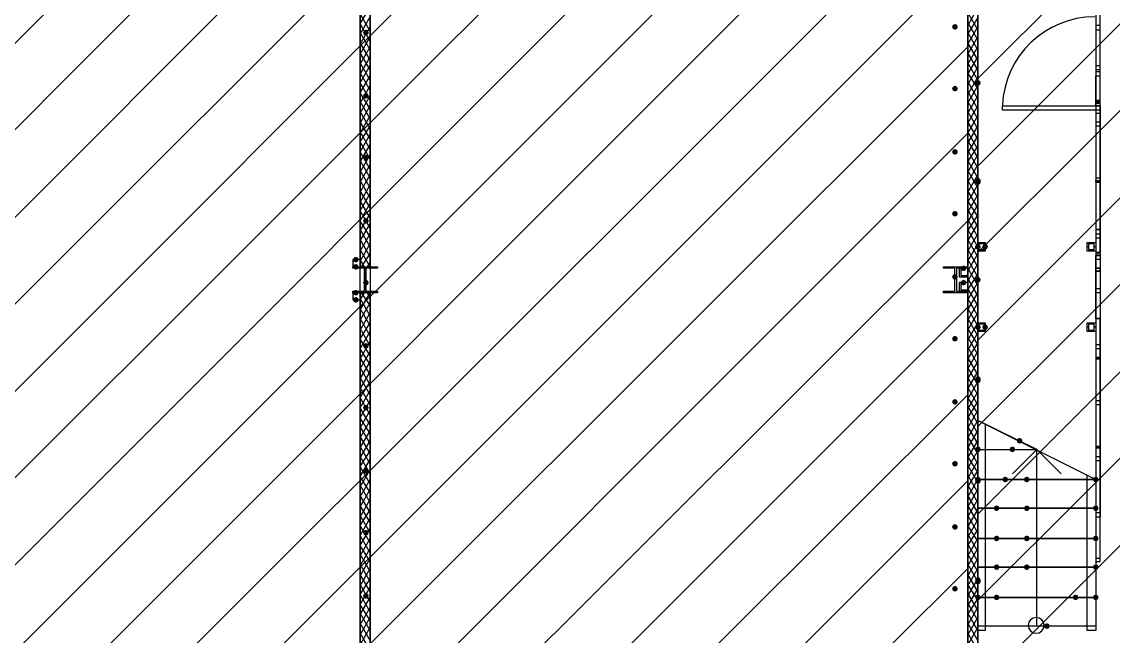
# Model space of a CAD drawing. Header units: millimetres. Extents: x 0 to 420, y 0 to 297.
# Drawn here: x 211.86 to 244.02, y 125.69 to 143.79 of the extents above; entities that cross this region are included whole.
import ezdxf

# ---------------------------------------------------------------- set-up
doc = ezdxf.new("R2010")
doc.units = ezdxf.units.MM
doc.layers.get('0').update_dxf_attribs({"linetype": 'CONTINUOUS'})

msp = doc.modelspace()

# ---------------------------------------------------------------- hatches: boundary and pattern name
at = {"true_color": 0x000007}
h = msp.add_hatch(color=0, dxfattribs=at)
h.paths.add_polyline_path([(240.03, 153.585333), (240.03, 136.186333)], flags=0)
h.paths.add_polyline_path([(240.03, 136.186333), (240.03, 153.585333)], flags=0)
for points in [[(222.080667, 143.467667), (222.055796, 143.407871), (221.996, 143.383), (221.936204, 143.407871), (221.911333, 143.467667), (221.936204, 143.527462), (221.996, 143.552333), (222.055796, 143.527463)], [(239.437333, 143.637), (239.412463, 143.577204), (239.352667, 143.552333), (239.292871, 143.577204), (239.268, 143.637), (239.292871, 143.696796), (239.352667, 143.721667), (239.412462, 143.696796)], [(239.437333, 141.816667), (239.412463, 141.756871), (239.352667, 141.732), (239.292871, 141.756871), (239.268, 141.816667), (239.292871, 141.876462), (239.352667, 141.901333), (239.412462, 141.876463)], [(222.080667, 141.605), (222.055796, 141.545204), (221.996, 141.520333), (221.936204, 141.545204), (221.911333, 141.605), (221.936204, 141.664796), (221.996, 141.689667), (222.055796, 141.664796)], [(239.437333, 139.954), (239.412463, 139.894204), (239.352667, 139.869333), (239.292871, 139.894204), (239.268, 139.954), (239.292871, 140.013796), (239.352667, 140.038667), (239.412462, 140.013796)], [(222.080667, 139.784667), (222.055796, 139.724871), (221.996, 139.7), (221.936204, 139.724871), (221.911333, 139.784667), (221.936204, 139.844462), (221.996, 139.869333), (222.055796, 139.844463)], [(222.080667, 137.922), (222.055796, 137.862204), (221.996, 137.837333), (221.936204, 137.862204), (221.911333, 137.922), (221.936204, 137.981796), (221.996, 138.006667), (222.055796, 137.981796)], [(239.437333, 138.133667), (239.412463, 138.073871), (239.352667, 138.049), (239.292871, 138.073871), (239.268, 138.133667), (239.292871, 138.193462), (239.352667, 138.218333), (239.412462, 138.193463)], [(240.114667, 137.16), (240.089796, 137.100204), (240.03, 137.075333), (239.970204, 137.100204), (239.945333, 137.16), (239.970204, 137.219796), (240.03, 137.244667), (240.089796, 137.219796)], [(240.326333, 137.16), (240.301462, 137.100204), (240.241667, 137.075333), (240.181871, 137.100204), (240.157, 137.16), (240.181871, 137.219796), (240.241667, 137.244667), (240.301462, 137.219796)], [(221.784333, 136.779), (221.759462, 136.719204), (221.699667, 136.694333), (221.639871, 136.719204), (221.615, 136.779), (221.639871, 136.838796), (221.699667, 136.863667), (221.759462, 136.838796)], [(221.784333, 136.567333), (221.759462, 136.507537), (221.699667, 136.482667), (221.639871, 136.507537), (221.615, 136.567333), (221.639871, 136.627129), (221.699667, 136.652), (221.759462, 136.627129)], [(239.437333, 136.271), (239.412463, 136.211204), (239.352667, 136.186333), (239.292871, 136.211204), (239.268, 136.271), (239.292871, 136.330796), (239.352667, 136.355667), (239.412462, 136.330796)], [(239.691333, 136.525), (239.666462, 136.465204), (239.606667, 136.440333), (239.546871, 136.465204), (239.522, 136.525), (239.546871, 136.584796), (239.606667, 136.609667), (239.666462, 136.584796)], [(222.080667, 136.101667), (222.055796, 136.041871), (221.996, 136.017), (221.936204, 136.041871), (221.911333, 136.101667), (221.936204, 136.161462), (221.996, 136.186333), (222.055796, 136.161463)], [(239.691333, 136.101667), (239.666462, 136.041871), (239.606667, 136.017), (239.546871, 136.041871), (239.522, 136.101667), (239.546871, 136.161462), (239.606667, 136.186333), (239.666462, 136.161463)], [(221.784333, 135.805333), (221.759462, 135.745537), (221.699667, 135.720667), (221.639871, 135.745537), (221.615, 135.805333), (221.639871, 135.865129), (221.699667, 135.89), (221.759462, 135.865129)], [(221.784333, 135.593667), (221.759462, 135.533871), (221.699667, 135.509), (221.639871, 135.533871), (221.615, 135.593667), (221.639871, 135.653462), (221.699667, 135.678333), (221.759462, 135.653463)], [(240.114667, 134.789333), (240.089796, 134.729537), (240.03, 134.704667), (239.970204, 134.729537), (239.945333, 134.789333), (239.970204, 134.849129), (240.03, 134.874), (240.089796, 134.849129)], [(240.326333, 134.789333), (240.301462, 134.729537), (240.241667, 134.704667), (240.181871, 134.729537), (240.157, 134.789333), (240.181871, 134.849129), (240.241667, 134.874), (240.301462, 134.849129)], [(239.437333, 134.450667), (239.412463, 134.390871), (239.352667, 134.366), (239.292871, 134.390871), (239.268, 134.450667), (239.292871, 134.510462), (239.352667, 134.535333), (239.412462, 134.510463)], [(222.080667, 134.239), (222.055796, 134.179204), (221.996, 134.154333), (221.936204, 134.179204), (221.911333, 134.239), (221.936204, 134.298796), (221.996, 134.323667), (222.055796, 134.298796)], [(222.080667, 132.418667), (222.055796, 132.358871), (221.996, 132.334), (221.936204, 132.358871), (221.911333, 132.418667), (221.936204, 132.478462), (221.996, 132.503333), (222.055796, 132.478463)], [(239.437333, 132.588), (239.412463, 132.528204), (239.352667, 132.503333), (239.292871, 132.528204), (239.268, 132.588), (239.292871, 132.647796), (239.352667, 132.672667), (239.412462, 132.647796)], [(222.080667, 130.556), (222.055796, 130.496204), (221.996, 130.471333), (221.936204, 130.496204), (221.911333, 130.556), (221.936204, 130.615796), (221.996, 130.640667), (222.055796, 130.615796)], [(239.437333, 130.767667), (239.412463, 130.707871), (239.352667, 130.683), (239.292871, 130.707871), (239.268, 130.767667), (239.292871, 130.827462), (239.352667, 130.852333), (239.412462, 130.827463)], [(239.437333, 128.905), (239.412463, 128.845204), (239.352667, 128.820333), (239.292871, 128.845204), (239.268, 128.905), (239.292871, 128.964796), (239.352667, 128.989667), (239.412462, 128.964796)], [(222.080667, 128.735667), (222.055796, 128.675871), (221.996, 128.651), (221.936204, 128.675871), (221.911333, 128.735667), (221.936204, 128.795462), (221.996, 128.820333), (222.055796, 128.795463)], [(239.437333, 127.084667), (239.412463, 127.024871), (239.352667, 127), (239.292871, 127.024871), (239.268, 127.084667), (239.292871, 127.144462), (239.352667, 127.169333), (239.412462, 127.144463)], [(222.080667, 126.873), (222.055796, 126.813204), (221.996, 126.788333), (221.936204, 126.813204), (221.911333, 126.873), (221.936204, 126.932796), (221.996, 126.957667), (222.055796, 126.932796)]]:
    msp.add_hatch(color=0, dxfattribs=at).paths.add_polyline_path(points, flags=0)
at = {"true_color": 0x0000fe}
for points in [[(240.114667, 141.986), (240.089796, 141.926204), (240.03, 141.901333), (239.970204, 141.926204), (239.945333, 141.986), (239.970204, 142.045796), (240.03, 142.070667), (240.089796, 142.045796)], [(240.114667, 141.986), (240.089796, 141.926204), (240.03, 141.901333), (239.970204, 141.926204), (239.945333, 141.986), (239.970204, 142.045796), (240.03, 142.070667), (240.089796, 142.045796)], [(240.114667, 139.107333), (240.089796, 139.047537), (240.03, 139.022667), (239.970204, 139.047537), (239.945333, 139.107333), (239.970204, 139.167129), (240.03, 139.192), (240.089796, 139.167129)], [(240.114667, 139.065), (240.089796, 139.005204), (240.03, 138.980333), (239.970204, 139.005204), (239.945333, 139.065), (239.970204, 139.124796), (240.03, 139.149667), (240.089796, 139.124796)], [(240.114667, 136.186333), (240.089796, 136.126537), (240.03, 136.101667), (239.970204, 136.126537), (239.945333, 136.186333), (239.970204, 136.246129), (240.03, 136.271), (240.089796, 136.246129)], [(240.114667, 136.186333), (240.089796, 136.126537), (240.03, 136.101667), (239.970204, 136.126537), (239.945333, 136.186333), (239.970204, 136.246129), (240.03, 136.271), (240.089796, 136.246129)], [(240.114667, 136.186333), (240.089796, 136.126537), (240.03, 136.101667), (239.970204, 136.126537), (239.945333, 136.186333), (239.970204, 136.246129), (240.03, 136.271), (240.089796, 136.246129)], [(240.114667, 133.265333), (240.089796, 133.205537), (240.03, 133.180667), (239.970204, 133.205537), (239.945333, 133.265333), (239.970204, 133.325129), (240.03, 133.35), (240.089796, 133.325129)], [(240.114667, 133.223), (240.089796, 133.163204), (240.03, 133.138333), (239.970204, 133.163204), (239.945333, 133.223), (239.970204, 133.282796), (240.03, 133.307667), (240.089796, 133.282796)], [(241.342333, 131.445), (241.317462, 131.385204), (241.257667, 131.360333), (241.197871, 131.385204), (241.173, 131.445), (241.197871, 131.504796), (241.257667, 131.529667), (241.317462, 131.504796)], [(240.114667, 131.191), (240.089796, 131.131204), (240.03, 131.106333), (239.970204, 131.131204), (239.945333, 131.191), (239.970204, 131.250796), (240.03, 131.275667), (240.089796, 131.250796)], [(241.130667, 131.191), (241.105796, 131.131204), (241.046, 131.106333), (240.986204, 131.131204), (240.961333, 131.191), (240.986204, 131.250796), (241.046, 131.275667), (241.105796, 131.250796)], [(240.114667, 130.302), (240.089796, 130.242204), (240.03, 130.217333), (239.970204, 130.242204), (239.945333, 130.302), (239.970204, 130.361796), (240.03, 130.386667), (240.089796, 130.361796)], [(240.114667, 130.259667), (240.089796, 130.199871), (240.03, 130.175), (239.970204, 130.199871), (239.945333, 130.259667), (239.970204, 130.319462), (240.03, 130.344333), (240.089796, 130.319463)], [(240.919, 130.302), (240.894129, 130.242204), (240.834333, 130.217333), (240.774538, 130.242204), (240.749667, 130.302), (240.774537, 130.361796), (240.834333, 130.386667), (240.894129, 130.361796)], [(241.554, 130.302), (241.529129, 130.242204), (241.469333, 130.217333), (241.409538, 130.242204), (241.384667, 130.302), (241.409537, 130.361796), (241.469333, 130.386667), (241.529129, 130.361796)], [(243.586, 130.302), (243.561129, 130.242204), (243.501333, 130.217333), (243.441538, 130.242204), (243.416667, 130.302), (243.441537, 130.361796), (243.501333, 130.386667), (243.561129, 130.361796)], [(243.586, 130.302), (243.561129, 130.242204), (243.501333, 130.217333), (243.441538, 130.242204), (243.416667, 130.302), (243.441537, 130.361796), (243.501333, 130.386667), (243.561129, 130.361796)], [(240.665, 129.455333), (240.640129, 129.395537), (240.580333, 129.370667), (240.520538, 129.395537), (240.495667, 129.455333), (240.520537, 129.515129), (240.580333, 129.54), (240.640129, 129.515129)], [(241.554, 129.455333), (241.529129, 129.395537), (241.469333, 129.370667), (241.409538, 129.395537), (241.384667, 129.455333), (241.409537, 129.515129), (241.469333, 129.54), (241.529129, 129.515129)], [(243.586, 129.455333), (243.561129, 129.395537), (243.501333, 129.370667), (243.441538, 129.395537), (243.416667, 129.455333), (243.441537, 129.515129), (243.501333, 129.54), (243.561129, 129.515129)], [(243.586, 129.455333), (243.561129, 129.395537), (243.501333, 129.370667), (243.441538, 129.395537), (243.416667, 129.455333), (243.441537, 129.515129), (243.501333, 129.54), (243.561129, 129.515129)], [(240.665, 128.566333), (240.640129, 128.506537), (240.580333, 128.481667), (240.520538, 128.506537), (240.495667, 128.566333), (240.520537, 128.626129), (240.580333, 128.651), (240.640129, 128.626129)], [(241.554, 128.566333), (241.529129, 128.506537), (241.469333, 128.481667), (241.409538, 128.506537), (241.384667, 128.566333), (241.409537, 128.626129), (241.469333, 128.651), (241.529129, 128.626129)], [(243.586, 128.566333), (243.561129, 128.506537), (243.501333, 128.481667), (243.441538, 128.506537), (243.416667, 128.566333), (243.441537, 128.626129), (243.501333, 128.651), (243.561129, 128.626129)], [(243.586, 128.566333), (243.561129, 128.506537), (243.501333, 128.481667), (243.441538, 128.506537), (243.416667, 128.566333), (243.441537, 128.626129), (243.501333, 128.651), (243.561129, 128.626129)], [(240.665, 127.719667), (240.640129, 127.659871), (240.580333, 127.635), (240.520538, 127.659871), (240.495667, 127.719667), (240.520537, 127.779462), (240.580333, 127.804333), (240.640129, 127.779463)], [(241.554, 127.719667), (241.529129, 127.659871), (241.469333, 127.635), (241.409538, 127.659871), (241.384667, 127.719667), (241.409537, 127.779462), (241.469333, 127.804333), (241.529129, 127.779463)], [(243.586, 127.719667), (243.561129, 127.659871), (243.501333, 127.635), (243.441538, 127.659871), (243.416667, 127.719667), (243.441537, 127.779462), (243.501333, 127.804333), (243.561129, 127.779463)], [(243.586, 127.719667), (243.561129, 127.659871), (243.501333, 127.635), (243.441538, 127.659871), (243.416667, 127.719667), (243.441537, 127.779462), (243.501333, 127.804333), (243.561129, 127.779463)], [(240.114667, 127.338667), (240.089796, 127.278871), (240.03, 127.254), (239.970204, 127.278871), (239.945333, 127.338667), (239.970204, 127.398462), (240.03, 127.423333), (240.089796, 127.398463)], [(240.114667, 127.296333), (240.089796, 127.236538), (240.03, 127.211667), (239.970204, 127.236538), (239.945333, 127.296333), (239.970204, 127.356129), (240.03, 127.381), (240.089796, 127.356129)], [(240.114667, 126.830667), (240.089796, 126.770871), (240.03, 126.746), (239.970204, 126.770871), (239.945333, 126.830667), (239.970204, 126.890462), (240.03, 126.915333), (240.089796, 126.890463)], [(240.665, 126.830667), (240.640129, 126.770871), (240.580333, 126.746), (240.520538, 126.770871), (240.495667, 126.830667), (240.520537, 126.890462), (240.580333, 126.915333), (240.640129, 126.890463)], [(242.993333, 126.830667), (242.968462, 126.770871), (242.908667, 126.746), (242.848871, 126.770871), (242.824, 126.830667), (242.848871, 126.890462), (242.908667, 126.915333), (242.968462, 126.890463)], [(243.586, 126.830667), (243.561129, 126.770871), (243.501333, 126.746), (243.441538, 126.770871), (243.416667, 126.830667), (243.441537, 126.890462), (243.501333, 126.915333), (243.561129, 126.890463)], [(243.586, 126.830667), (243.561129, 126.770871), (243.501333, 126.746), (243.441538, 126.770871), (243.416667, 126.830667), (243.441537, 126.890462), (243.501333, 126.915333), (243.561129, 126.890463)], [(242.146667, 125.984), (242.121796, 125.924204), (242.062, 125.899333), (242.002204, 125.924204), (241.977333, 125.984), (242.002204, 126.043796), (242.062, 126.068667), (242.121796, 126.043796)]]:
    msp.add_hatch(color=0, dxfattribs=at).paths.add_polyline_path(points, flags=0)
at = {"true_color": 0x000007}
h = msp.add_hatch(color=0, dxfattribs=at)
h.paths.add_polyline_path([(240.03, 136.186333), (240.03, 118.448667)], flags=0)
h.paths.add_polyline_path([(240.03, 118.448667), (240.03, 136.186333)], flags=0)

# ---------------------------------------------------------------- linework, layer by layer
at = {"color": 0, "true_color": 0x000001}
for points in [[(186.944001, 118.448666), (232.875667, 164.380333)], [(189.484001, 118.448666), (235.415667, 164.380333)], [(192.066334, 118.448666), (237.998001, 164.380333)], [(194.606334, 118.448666), (239.733667, 163.533666)], [(197.188668, 118.448666), (239.733667, 160.993666)], [(199.728668, 118.448666), (239.733667, 158.411333)], [(202.311001, 118.448666), (239.733667, 155.871333)], [(204.851001, 118.448666), (239.733667, 153.288999)], [(207.433334, 118.448666), (239.733667, 150.748999)], [(209.973334, 118.448666), (239.733667, 148.166666)], [(212.555667, 118.448666), (239.733667, 145.626666)], [(215.095667, 118.448666), (239.733667, 143.044333)], [(217.678001, 118.448666), (239.733667, 140.504333)], [(220.218001, 118.448666), (239.733667, 137.921999)], [(222.800334, 118.448666), (239.733667, 135.381999)], [(225.340334, 118.448666), (239.733667, 132.799666)], [(227.922667, 118.448666), (239.733667, 130.259666)], [(230.462667, 118.448666), (239.733667, 127.677333)]]:
    msp.add_lwpolyline(points, dxfattribs=at)
at = {"color": 0, "true_color": 0x000020}
for points in [[(240.030001, 142.112999), (256.074334, 158.114999)], [(240.030001, 139.530666), (256.074334, 155.574999)], [(240.030001, 136.990666), (256.074334, 152.992666)], [(240.030001, 134.408333), (256.074334, 150.452666)], [(240.030001, 131.868333), (256.074334, 147.870333)], [(240.030001, 129.285999), (256.074334, 145.330333)], [(240.030001, 126.745999), (256.074334, 142.747999)], [(240.030001, 124.163666), (256.074334, 140.207999)]]:
    msp.add_lwpolyline(points, dxfattribs=at)
at = {"color": 0, "true_color": 0x000007}
for points in [[(240.03, 153.585333), (240.03, 136.186333)], [(240.03, 136.186333), (240.03, 153.585333)], [(240.03, 136.186333), (240.03, 153.585333)], [(240.03, 136.186333), (240.03, 153.585333)], [(221.826667, 118.448667), (221.826667, 152.908), (218.143667, 152.908), (204.978, 152.908), (204.724, 152.908), (204.724, 118.448667)], [(222.123, 118.448667), (239.733667, 118.448667), (239.733667, 152.908), (235.542667, 152.908), (222.334667, 152.908), (222.123, 152.908)], [(240.749667, 141.181667), (240.749667, 141.308667), (243.501333, 141.308667), (243.501333, 141.181667)], [(243.501333, 141.393333), (243.628333, 141.393333)], [(243.501333, 141.181667), (243.501333, 141.097), (243.628333, 141.097), (243.628333, 141.181667)], [(243.628333, 139.107333), (243.628333, 139.065), (243.501333, 139.065), (243.501333, 139.107333)], [(243.501333, 137.668), (243.628333, 137.668)], [(240.241667, 137.287), (240.241667, 137.033), (240.03, 137.033), (240.03, 137.287)], [(240.241667, 137.244667), (240.03, 137.244667), (240.03, 137.075333), (240.241667, 137.075333)], [(243.501333, 137.287), (243.501333, 137.033), (243.247333, 137.033), (243.247333, 137.287)], [(243.459, 137.244667), (243.289667, 137.244667), (243.289667, 137.075333), (243.459, 137.075333)], [(221.826667, 136.779), (221.615, 136.779), (221.615, 136.567333), (221.826667, 136.567333), (221.826667, 136.779), (221.615, 136.779), (221.615, 136.567333), (221.826667, 136.567333)], [(222.334667, 135.805333), (221.615, 135.805333), (221.615, 135.847667), (221.953667, 135.847667), (221.953667, 136.525), (221.615, 136.525), (221.615, 136.567333), (222.334667, 136.567333), (222.334667, 136.525), (221.996, 136.525), (221.996, 135.847667), (222.334667, 135.847667)], [(239.733667, 135.805333), (239.014, 135.805333), (239.014, 135.847667), (239.352667, 135.847667), (239.352667, 136.525), (239.014, 136.525), (239.014, 136.567333), (239.733667, 136.567333), (239.733667, 136.525), (239.395, 136.525), (239.395, 135.847667), (239.733667, 135.847667)], [(239.733667, 136.525), (239.522, 136.525), (239.522, 136.313333), (239.733667, 136.313333), (239.733667, 136.525), (239.479667, 136.525), (239.479667, 136.271), (239.733667, 136.271)], [(243.628333, 136.440333), (243.501333, 136.440333)], [(239.733667, 136.101667), (239.522, 136.101667), (239.522, 135.89), (239.733667, 135.89), (239.733667, 136.101667), (239.479667, 136.101667), (239.479667, 135.847667), (239.733667, 135.847667)], [(240.03, 136.186333), (240.03, 118.448667)], [(240.03, 118.448667), (240.03, 136.186333)], [(240.03, 118.448667), (240.03, 136.186333)], [(240.03, 118.448667), (240.03, 136.186333)], [(221.826667, 135.805333), (221.615, 135.805333), (221.615, 135.593667), (221.826667, 135.593667), (221.826667, 135.805333), (221.615, 135.805333), (221.615, 135.593667), (221.826667, 135.593667)], [(221.826667, 135.805333), (221.826667, 119.168333), (222.123, 119.168333), (222.123, 135.805333)], [(240.241667, 134.916333), (240.241667, 134.662333), (240.03, 134.662333), (240.03, 134.916333)], [(240.241667, 134.874), (240.03, 134.874), (240.03, 134.704667), (240.241667, 134.704667)], [(243.501333, 134.916333), (243.501333, 134.662333), (243.247333, 134.662333), (243.247333, 134.916333)], [(243.459, 134.874), (243.289667, 134.874), (243.289667, 134.704667), (243.459, 134.704667)], [(243.628333, 133.858), (243.501333, 133.858)], [(240.03, 132.037667), (240.03, 131.191), (241.765667, 131.191)], [(243.628333, 131.233333), (243.501333, 131.233333)], [(240.03, 130.302), (243.501333, 130.302), (243.501333, 129.455333), (240.03, 129.455333)], [(240.03, 129.455333), (243.501333, 129.455333), (243.501333, 128.566333), (240.03, 128.566333)], [(240.03, 128.566333), (243.501333, 128.566333), (243.501333, 127.719667), (240.03, 127.719667)], [(240.03, 127.719667), (243.501333, 127.719667), (243.501333, 126.830667), (240.03, 126.830667)], [(243.501333, 127.973667), (243.501333, 127.889), (243.628333, 127.889), (243.628333, 127.973667)], [(240.03, 126.830667), (243.501333, 126.830667), (243.501333, 125.984), (240.03, 125.984)]]:
    msp.add_lwpolyline(points, close=True, dxfattribs=at)
for points in [[(240.03, 136.186333), (240.03, 153.585333), (240.03, 136.186333), (240.03, 153.585333)], [(221.826667, 152.908), (221.826667, 136.567333), (222.123, 136.567333), (222.123, 152.908)], [(239.733667, 152.908), (239.733667, 118.448667)], [(240.03, 118.448667), (240.03, 152.908)], [(243.628333, 142.197667), (243.628333, 150.749), (243.628333, 150.918333)], [(243.501333, 150.749), (243.501333, 142.197667), (243.628333, 142.197667)], [(243.501333, 149.987), (243.628333, 149.987), (243.501333, 149.987), (243.501333, 137.668)], [(243.628333, 137.668), (243.628333, 149.987)], [(221.826667, 143.721667), (222.123, 144.229667)], [(239.733667, 143.679333), (240.03, 144.187333)], [(222.123, 143.51), (221.826667, 144.018)], [(221.826667, 143.425333), (222.123, 143.933333)], [(240.03, 143.552333), (239.733667, 144.060333)], [(239.733667, 143.425333), (240.03, 143.891)], [(240.03, 143.256), (239.733667, 143.764)], [(243.469956, 143.933312), (243.200562, 143.919155), (242.938517, 143.879528), (242.685091, 143.815646), (242.441554, 143.728725), (242.209176, 143.619982), (241.989227, 143.490633), (241.782976, 143.341893), (241.591695, 143.174979), (241.416652, 142.991108), (241.259117, 142.791494), (241.120361, 142.577355), (241.001653, 142.349906), (240.904264, 142.110363), (240.829463, 141.859944), (240.778521, 141.599863), (240.752706, 141.331336)], [(222.123, 143.213667), (221.826667, 143.721667)], [(221.826667, 143.129), (222.123, 143.637)], [(222.123, 142.959667), (221.826667, 143.467667)], [(239.733667, 143.129), (240.03, 143.637)], [(240.03, 142.959667), (239.733667, 143.467667)], [(243.628333, 141.478), (243.628333, 143.552333), (243.628333, 143.679333), (243.501333, 143.679333), (243.501333, 143.552333), (243.628333, 143.552333)], [(243.501333, 143.552333), (243.501333, 141.478), (243.628333, 141.478)], [(221.826667, 142.832667), (222.123, 143.340667)], [(222.123, 142.663333), (221.826667, 143.171333)], [(239.733667, 142.832667), (240.03, 143.340667)], [(240.03, 142.663333), (239.733667, 143.171333)], [(221.826667, 142.536333), (222.123, 143.044333)], [(222.123, 142.367), (221.826667, 142.875)], [(239.733667, 142.536333), (240.03, 143.044333)], [(240.03, 142.367), (239.733667, 142.875)], [(221.826667, 142.24), (222.123, 142.748)], [(222.123, 142.070667), (221.826667, 142.578667)], [(221.826667, 141.986), (222.123, 142.494)], [(239.733667, 142.24), (240.03, 142.748)], [(240.03, 142.070667), (239.733667, 142.578667)], [(243.501333, 142.494), (243.628333, 142.494)], [(222.123, 141.774333), (221.826667, 142.282333)], [(221.826667, 141.689667), (222.123, 142.197667)], [(239.733667, 141.943667), (240.03, 142.451667)], [(240.03, 141.816667), (239.733667, 142.282333)], [(239.733667, 141.647333), (240.03, 142.155333)], [(243.628333, 142.367), (243.501333, 142.367)], [(243.501333, 142.324667), (243.628333, 142.324667)], [(243.501333, 141.308667), (243.628333, 141.308667), (243.501333, 141.308667), (243.501333, 141.435667), (243.501333, 142.197667)], [(243.501333, 141.435667), (243.628333, 141.435667), (243.628333, 142.197667)], [(222.123, 141.478), (221.826667, 141.986)], [(221.826667, 141.393333), (222.123, 141.901333)], [(240.03, 141.520333), (239.733667, 142.028333)], [(239.733667, 141.393333), (240.03, 141.901333)], [(222.123, 141.224), (221.826667, 141.689667)], [(221.826667, 141.097), (222.123, 141.605)], [(240.03, 141.224), (239.733667, 141.732)], [(239.733667, 141.097), (240.03, 141.605)], [(222.123, 140.927667), (221.826667, 141.435667)], [(221.826667, 140.800667), (222.123, 141.308667)], [(240.03, 140.927667), (239.733667, 141.435667)], [(239.733667, 140.800667), (240.03, 141.308667)], [(243.501333, 141.478), (243.628333, 141.478)], [(243.628333, 141.393333), (243.501333, 141.393333)], [(243.501333, 141.308667), (243.501333, 136.990667)], [(243.501333, 141.308667), (243.628333, 141.308667), (243.628333, 136.990667)], [(243.628333, 141.308667), (243.628333, 141.435667)], [(222.123, 140.631333), (221.826667, 141.139333)], [(221.826667, 140.504333), (222.123, 141.012333)], [(240.03, 140.631333), (239.733667, 141.139333)], [(239.733667, 140.504333), (240.03, 141.012333)], [(222.123, 140.335), (221.826667, 140.843)], [(221.826667, 140.250333), (222.123, 140.716)], [(222.123, 140.038667), (221.826667, 140.546667)], [(240.03, 140.335), (239.733667, 140.843)], [(239.733667, 140.208), (240.03, 140.716)], [(240.03, 140.038667), (239.733667, 140.546667)], [(243.501333, 140.843), (243.628333, 140.843)], [(243.628333, 140.716), (243.501333, 140.716)], [(221.826667, 139.954), (222.123, 140.462)], [(222.123, 139.742333), (221.826667, 140.250333)], [(239.733667, 139.911667), (240.03, 140.419667)], [(240.03, 139.784667), (239.733667, 140.292667)], [(221.826667, 139.657667), (222.123, 140.165667)], [(222.123, 139.446), (221.826667, 139.954)], [(239.733667, 139.657667), (240.03, 140.123333)], [(240.03, 139.488333), (239.733667, 139.996333)], [(221.826667, 139.361333), (222.123, 139.869333)], [(222.123, 139.192), (221.826667, 139.7)], [(221.826667, 139.065), (222.123, 139.573)], [(239.733667, 139.361333), (240.03, 139.869333)], [(240.03, 139.192), (239.733667, 139.7)], [(239.733667, 139.065), (240.03, 139.573)], [(222.123, 138.895667), (221.826667, 139.403667)], [(221.826667, 138.768667), (222.123, 139.276667)], [(240.03, 138.895667), (239.733667, 139.403667)], [(239.733667, 138.768667), (240.03, 139.276667)], [(222.123, 138.599333), (221.826667, 139.107333)], [(221.826667, 138.472333), (222.123, 138.980333)], [(240.03, 138.599333), (239.733667, 139.107333)], [(239.733667, 138.472333), (240.03, 138.980333)], [(243.501333, 139.192), (243.628333, 139.192)], [(243.501333, 139.065), (243.628333, 139.065)], [(222.123, 138.303), (221.826667, 138.811)], [(221.826667, 138.218333), (222.123, 138.726333)], [(240.03, 138.303), (239.733667, 138.811)], [(239.733667, 138.176), (240.03, 138.684)], [(222.123, 138.006667), (221.826667, 138.514667)], [(221.826667, 137.922), (222.123, 138.43)], [(240.03, 138.049), (239.733667, 138.514667)], [(239.733667, 137.879667), (240.03, 138.387667)], [(222.123, 137.710333), (221.826667, 138.218333)], [(221.826667, 137.625667), (222.123, 138.133667)], [(240.03, 137.752667), (239.733667, 138.260667)], [(239.733667, 137.625667), (240.03, 138.091333)], [(240.03, 137.456333), (239.733667, 137.964333)], [(222.123, 137.456333), (221.826667, 137.922)], [(221.826667, 137.329333), (222.123, 137.837333)], [(222.123, 137.16), (221.826667, 137.668)], [(239.733667, 137.329333), (240.03, 137.837333)], [(240.03, 137.16), (239.733667, 137.668)], [(243.501333, 137.668), (243.501333, 136.948333), (243.628333, 136.948333)], [(243.628333, 136.948333), (243.628333, 137.668)], [(221.826667, 137.033), (222.123, 137.541)], [(222.123, 136.863667), (221.826667, 137.371667)], [(239.733667, 137.033), (240.03, 137.541)], [(240.03, 136.863667), (239.733667, 137.371667)], [(243.501333, 137.541), (243.628333, 137.541)], [(243.628333, 137.414), (243.501333, 137.414)], [(221.826667, 136.736667), (222.123, 137.244667)], [(222.123, 136.567333), (221.826667, 137.075333)], [(239.733667, 136.736667), (240.03, 137.244667)], [(240.03, 136.567333), (239.733667, 137.075333)], [(243.289667, 137.16), (243.247333, 137.16)], [(243.501333, 137.16), (243.459, 137.16)], [(221.953667, 136.567333), (221.826667, 136.779)], [(221.869, 136.567333), (222.123, 136.948333)], [(222.038333, 136.567333), (222.123, 136.694333)], [(239.733667, 136.440333), (240.03, 136.948333)], [(240.03, 136.271), (239.733667, 136.779)], [(243.501333, 136.990667), (243.501333, 136.948333), (243.501333, 129.201333), (243.628333, 129.201333)], [(243.628333, 136.948333), (243.628333, 136.990667), (243.501333, 136.990667)], [(243.501333, 136.948333), (243.628333, 136.948333), (243.628333, 129.201333)], [(243.501333, 136.906), (243.628333, 136.906)], [(243.501333, 135.043333), (243.501333, 136.906)], [(243.501333, 136.906), (243.628333, 136.906), (243.628333, 135.043333), (243.501333, 135.043333)], [(243.628333, 136.779), (243.501333, 136.779)], [(221.615, 136.525), (221.615, 136.567333)], [(221.784333, 136.525), (221.784333, 136.567333)], [(221.996, 135.805333), (221.996, 136.567333)], [(222.165333, 136.525), (222.165333, 136.567333)], [(222.334667, 136.525), (222.334667, 136.567333)], [(239.014, 136.525), (239.014, 136.567333)], [(239.183333, 136.525), (239.183333, 136.567333)], [(239.352667, 135.805333), (239.352667, 136.567333)], [(239.522, 136.525), (239.522, 136.567333)], [(239.733667, 136.144), (240.03, 136.652)], [(239.733667, 136.525), (239.733667, 136.567333)], [(240.03, 136.017), (239.733667, 136.525)], [(239.733667, 135.89), (240.03, 136.355667)], [(243.501333, 136.525), (243.628333, 136.525), (243.501333, 136.525), (243.501333, 136.440333), (243.628333, 136.440333), (243.628333, 136.525)], [(243.628333, 136.525), (243.501333, 136.525)], [(239.606667, 136.313333), (239.606667, 136.271)], [(240.03, 135.720667), (239.733667, 136.228667)], [(239.733667, 135.593667), (240.03, 136.101667)], [(240.03, 118.448667), (240.03, 136.186333), (240.03, 118.448667), (240.03, 136.186333)], [(221.615, 135.805333), (221.615, 135.847667)], [(221.784333, 135.805333), (221.784333, 135.847667)], [(221.826667, 135.593667), (221.953667, 135.805333)], [(221.826667, 135.297333), (222.123, 135.805333)], [(222.123, 135.424333), (221.869, 135.805333)], [(222.123, 135.678333), (222.038333, 135.805333)], [(222.165333, 135.805333), (222.165333, 135.847667)], [(222.334667, 135.805333), (222.334667, 135.847667)], [(239.014, 135.805333), (239.014, 135.847667)], [(239.183333, 135.805333), (239.183333, 135.847667)], [(239.522, 135.805333), (239.522, 135.847667)], [(239.606667, 135.89), (239.606667, 135.847667)], [(240.03, 135.424333), (239.733667, 135.932333)], [(239.733667, 135.805333), (239.733667, 135.847667)], [(239.733667, 135.297333), (240.03, 135.805333)], [(243.501333, 135.932333), (243.628333, 135.932333)], [(243.628333, 135.805333), (243.501333, 135.805333)], [(222.123, 135.128), (221.826667, 135.636)], [(221.826667, 135.001), (222.123, 135.509)], [(240.03, 135.128), (239.733667, 135.636)], [(239.733667, 135.001), (240.03, 135.509)], [(222.123, 134.831667), (221.826667, 135.339667)], [(221.826667, 134.704667), (222.123, 135.212667)], [(240.03, 134.831667), (239.733667, 135.339667)], [(239.733667, 134.704667), (240.03, 135.212667)], [(222.123, 134.535333), (221.826667, 135.043333)], [(221.826667, 134.450667), (222.123, 134.916333)], [(222.123, 134.239), (221.826667, 134.747)], [(240.03, 134.535333), (239.733667, 135.043333)], [(239.733667, 134.408333), (240.03, 134.916333)], [(240.03, 134.281333), (239.733667, 134.747)], [(243.289667, 134.789333), (243.247333, 134.789333)], [(243.501333, 134.789333), (243.459, 134.789333)], [(243.501333, 135.043333), (243.628333, 135.043333)], [(243.628333, 127.889), (243.628333, 135.043333), (243.501333, 135.043333), (243.501333, 127.889)], [(243.628333, 135.043333), (243.501333, 135.043333)], [(221.826667, 134.154333), (222.123, 134.662333)], [(222.123, 133.942667), (221.826667, 134.450667)], [(239.733667, 134.112), (240.03, 134.62)], [(240.03, 133.985), (239.733667, 134.493)], [(221.826667, 133.858), (222.123, 134.366)], [(222.123, 133.688667), (221.826667, 134.154333)], [(239.733667, 133.858), (240.03, 134.323667)], [(240.03, 133.688667), (239.733667, 134.196667)], [(243.501333, 134.281333), (243.628333, 134.281333)], [(243.628333, 134.154333), (243.501333, 134.154333)], [(221.826667, 133.561667), (222.123, 134.069667)], [(222.123, 133.392333), (221.826667, 133.900333)], [(239.733667, 133.561667), (240.03, 134.069667)], [(240.03, 133.392333), (239.733667, 133.900333)], [(243.628333, 133.900333), (243.501333, 133.900333)], [(243.628333, 133.900333), (243.501333, 133.900333)], [(243.628333, 133.900333), (243.501333, 133.900333)], [(243.501333, 133.858), (243.628333, 133.858)], [(221.826667, 133.265333), (222.123, 133.773333)], [(222.123, 133.096), (221.826667, 133.604)], [(221.826667, 132.969), (222.123, 133.477)], [(239.733667, 133.265333), (240.03, 133.773333)], [(240.03, 133.096), (239.733667, 133.604)], [(239.733667, 132.969), (240.03, 133.477)], [(222.123, 132.799667), (221.826667, 133.307667)], [(221.826667, 132.715), (222.123, 133.180667)], [(240.03, 132.799667), (239.733667, 133.307667)], [(239.733667, 132.672667), (240.03, 133.180667)], [(222.123, 132.503333), (221.826667, 133.011333)], [(221.826667, 132.418667), (222.123, 132.926667)], [(240.03, 132.503333), (239.733667, 133.011333)], [(239.733667, 132.376333), (240.03, 132.884333)], [(222.123, 132.207), (221.826667, 132.715)], [(221.826667, 132.122333), (222.123, 132.630333)], [(240.03, 132.249333), (239.733667, 132.715)], [(239.733667, 132.122333), (240.03, 132.588)], [(243.501333, 132.630333), (243.628333, 132.630333)], [(243.628333, 132.503333), (243.501333, 132.503333)], [(222.123, 131.910667), (221.826667, 132.418667)], [(221.826667, 131.826), (222.123, 132.334)], [(240.03, 131.953), (239.733667, 132.461)], [(239.733667, 131.826), (240.03, 132.334)], [(222.123, 131.656667), (221.826667, 132.122333)], [(221.826667, 131.529667), (222.123, 132.037667)], [(222.123, 131.360333), (221.826667, 131.868333)], [(240.03, 131.656667), (239.733667, 132.164667)], [(239.733667, 131.529667), (240.03, 132.037667)], [(240.03, 131.360333), (239.733667, 131.868333)], [(240.03, 125.857), (240.03, 125.984), (240.03, 132.037667)], [(240.03, 131.191), (240.03, 132.037667), (243.501333, 130.302)], [(240.241667, 131.953), (240.241667, 125.984), (240.241667, 125.857), (240.03, 125.857)], [(221.826667, 131.233333), (222.123, 131.741333)], [(222.123, 131.064), (221.826667, 131.572)], [(239.733667, 131.233333), (240.03, 131.741333)], [(240.03, 131.064), (239.733667, 131.572)], [(221.826667, 130.937), (222.123, 131.445)], [(222.123, 130.767667), (221.826667, 131.275667)], [(239.733667, 130.937), (240.03, 131.445)], [(240.03, 130.767667), (239.733667, 131.275667)], [(243.628333, 131.275667), (243.501333, 131.275667)], [(243.628333, 131.275667), (243.501333, 131.275667)], [(221.826667, 130.683), (222.123, 131.148667)], [(222.123, 130.471333), (221.826667, 130.979333)], [(221.826667, 130.386667), (222.123, 130.894667)], [(239.733667, 130.640667), (240.03, 131.148667)], [(240.03, 130.513667), (239.733667, 130.979333)], [(240.03, 131.191), (241.765667, 131.191)], [(243.501333, 130.302), (240.03, 130.302), (240.03, 131.191), (241.765667, 131.191)], [(241.765667, 131.191), (241.046, 130.471333)], [(241.765667, 125.984), (241.765667, 126.830667), (241.765667, 131.191), (242.485333, 130.471333)], [(243.501333, 130.979333), (243.628333, 130.979333)], [(222.123, 130.175), (221.826667, 130.683)], [(221.826667, 130.090333), (222.123, 130.598333)], [(239.733667, 130.344333), (240.03, 130.852333)], [(240.03, 130.217333), (239.733667, 130.725333)], [(243.628333, 130.852333), (243.501333, 130.852333)], [(222.123, 129.921), (221.826667, 130.386667)], [(221.826667, 129.794), (222.123, 130.302)], [(239.733667, 130.090333), (240.03, 130.556)], [(240.03, 129.921), (239.733667, 130.429)], [(239.733667, 129.794), (240.03, 130.302)], [(240.03, 130.302), (243.501333, 130.302)], [(243.247333, 125.857), (243.247333, 125.984), (243.247333, 130.429)], [(243.501333, 130.302), (243.501333, 125.984), (243.501333, 125.857), (243.247333, 125.857)], [(222.123, 129.624667), (221.826667, 130.132667)], [(221.826667, 129.497667), (222.123, 130.005667)], [(240.03, 129.624667), (239.733667, 130.132667)], [(239.733667, 129.497667), (240.03, 130.005667)], [(222.123, 129.328333), (221.826667, 129.836333)], [(221.826667, 129.201333), (222.123, 129.709333)], [(240.03, 129.328333), (239.733667, 129.836333)], [(239.733667, 129.201333), (240.03, 129.709333)], [(222.123, 129.032), (221.826667, 129.54)], [(221.826667, 128.947333), (222.123, 129.413)], [(240.03, 129.032), (239.733667, 129.54)], [(239.733667, 128.905), (240.03, 129.413)], [(240.03, 129.455333), (243.501333, 129.455333)], [(243.501333, 129.328333), (243.628333, 129.328333)], [(222.123, 128.735667), (221.826667, 129.243667)], [(221.826667, 128.651), (222.123, 129.159)], [(240.03, 128.735667), (239.733667, 129.243667)], [(239.733667, 128.608667), (240.03, 129.116667)], [(222.123, 128.439333), (221.826667, 128.947333)], [(221.826667, 128.354667), (222.123, 128.862667)], [(222.123, 128.143), (221.826667, 128.651)], [(240.03, 128.481667), (239.733667, 128.947333)], [(239.733667, 128.354667), (240.03, 128.820333)], [(240.03, 128.185333), (239.733667, 128.693333)], [(221.826667, 128.058333), (222.123, 128.566333)], [(222.123, 127.889), (221.826667, 128.354667)], [(239.733667, 128.058333), (240.03, 128.566333)], [(240.03, 127.889), (239.733667, 128.397)], [(240.03, 128.566333), (243.501333, 128.566333)], [(221.826667, 127.762), (222.123, 128.27)], [(222.123, 127.592667), (221.826667, 128.100667)], [(239.733667, 127.762), (240.03, 128.27)], [(240.03, 127.592667), (239.733667, 128.100667)], [(221.826667, 127.465667), (222.123, 127.973667)], [(222.123, 127.296333), (221.826667, 127.804333)], [(221.826667, 127.169333), (222.123, 127.677333)], [(239.733667, 127.465667), (240.03, 127.973667)], [(240.03, 127.296333), (239.733667, 127.804333)], [(239.733667, 127.169333), (240.03, 127.677333)], [(240.03, 127.719667), (243.501333, 127.719667)], [(222.123, 127), (221.826667, 127.508)], [(221.826667, 126.915333), (222.123, 127.381)], [(240.03, 127), (239.733667, 127.508)], [(239.733667, 126.873), (240.03, 127.381)], [(222.123, 126.703667), (221.826667, 127.211667)], [(221.826667, 126.619), (222.123, 127.127)], [(240.03, 126.746), (239.733667, 127.211667)], [(239.733667, 126.576667), (240.03, 127.084667)], [(222.123, 126.407333), (221.826667, 126.915333)], [(221.826667, 126.322667), (222.123, 126.830667)], [(240.03, 126.449667), (239.733667, 126.957667)], [(239.733667, 126.322667), (240.03, 126.788333)], [(243.501333, 126.830667), (240.03, 126.830667)], [(240.03, 126.830667), (243.501333, 126.830667)], [(222.123, 126.153333), (221.826667, 126.619)], [(221.826667, 126.026333), (222.123, 126.534333)], [(240.03, 126.153333), (239.733667, 126.661333)], [(239.733667, 126.026333), (240.03, 126.534333)], [(222.123, 125.857), (221.826667, 126.365)], [(221.826667, 125.73), (222.123, 126.238)], [(222.123, 125.560667), (221.826667, 126.068667)], [(240.03, 125.857), (239.733667, 126.365)], [(239.733667, 125.73), (240.03, 126.238)], [(240.03, 125.560667), (239.733667, 126.068667)], [(241.977333, 126.005209), (241.959014, 126.095845), (241.909108, 126.169849), (241.835095, 126.21973), (241.744458, 126.238), (241.653821, 126.219675), (241.579818, 126.169759), (241.529937, 126.095744), (241.511667, 126.005124)], [(221.826667, 125.433667), (222.123, 125.941667)], [(222.123, 125.264333), (221.826667, 125.772333)], [(239.733667, 125.433667), (240.03, 125.941667)], [(240.03, 125.264333), (239.733667, 125.772333)], [(241.511667, 126.005124), (241.529986, 125.914488), (241.579892, 125.840485), (241.653905, 125.790603), (241.744542, 125.772333), (241.835179, 125.790658), (241.909182, 125.840575), (241.959063, 125.914589), (241.977333, 126.005209)]]:
    msp.add_lwpolyline(points, dxfattribs=at)
at = {"color": 0, "true_color": 0x000008}
msp.add_lwpolyline([(240.03, 118.448667), (256.116667, 118.448667), (256.116667, 152.908), (243.501333, 152.908), (243.501333, 144.018), (240.03, 144.018)], close=True, dxfattribs=at)

doc.saveas('drawing.dxf')
